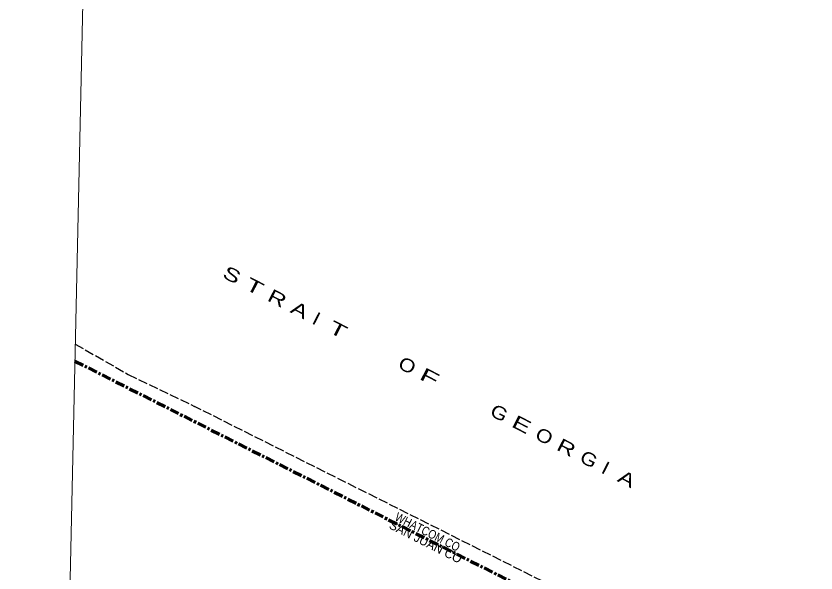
# Model space of a CAD drawing. Header units: feet. Extents: x -489137 to -242534, y 368785 to 558127.
# Drawn here: x -489137 to -452871, y 484495 to 509757 of the extents above; entities that cross this region are included whole.
import ezdxf

# ---------------------------------------------------------------- set-up
doc = ezdxf.new("R2010")
doc.units = ezdxf.units.FT
doc.header["$LTSCALE"] = 70
doc.linetypes.add('LONG_DASH_SHORT_DASH', pattern=[9.9, 6, -1.2, 1.5, -1.2])
doc.linetypes.add('LONG_DASHED', pattern=[7.5, 6, -1.5])
for name, color, linetype, lineweight in [('11', 7, 'LONG_DASH_SHORT_DASH', 60), ('33', 7, 'LONG_DASHED', 25), ('4', 7, 'Continuous', 13)]:
    doc.layers.add(name, color=color, linetype=linetype, lineweight=lineweight)
doc.layers.add('12', color=7, linetype='Continuous')
doc.layers.add('41', color=7, linetype='Continuous')

msp = doc.modelspace()

# ---------------------------------------------------------------- linework, layer by layer
at = {"layer": '11'}
msp.add_line((-486467.14, 494105.62), (-456368.12, 478885.07), dxfattribs=at)
at = {"layer": '33'}
msp.add_line((-456352.48, 479642.92), (-481046.69, 492049.43), dxfattribs=at)
msp.add_lwpolyline([(-486450.11, 494879.42), (-484051.9, 493497.35), (-481046.69, 492049.43)], dxfattribs=at)
at = {"layer": '4'}
msp.add_lwpolyline([(-242558.54, 553372.83), (-244583.22, 368785.28), (-275154.66, 369142.74), (-305725.57, 369542.24), (-336295.9, 369983.8), (-366865.58, 370467.41), (-397434.59, 370993.07), (-428002.84, 371560.78), (-458570.27, 372170.54), (-489136.84, 372822.34), (-485065.03, 557803.58)], dxfattribs=at)
msp.add_lwpolyline([(-242558.54, 553372.83), (-244583.22, 368785.28), (-275154.66, 369142.74), (-305725.57, 369542.24), (-336295.9, 369983.8), (-366865.58, 370467.41), (-397434.59, 370993.07), (-428002.84, 371560.78), (-458570.27, 372170.54), (-489136.84, 372822.34), (-485065.03, 557803.58)], dxfattribs=at)

# ---------------------------------------------------------------- texts
at = {"layer": '12', "width": 0.85}
msp.add_text('WHATCOM CO', height=400, rotation=333.172, dxfattribs=at).set_placement((-472000.67, 486901.33))
at = {"layer": '12'}
msp.add_text('SAN JUAN CO', height=400, rotation=333.172, dxfattribs=at).set_placement((-472260.37, 486537.75))
at = {"layer": '41'}
for s, width, p in [('S', 1.45, (-479829.7, 497927.5)), ('T', 1.6, (-478809.72, 497400.61)), ('R', 1.4, (-477789.73, 496873.72)), ('A', 1.4, (-476744.56, 496333.82)), ('I', 1.15, (-475766.55, 495828.62)), ('T', 1.6, (-475023.6, 495444.83)), ('O', 1.2, (-471871.31, 493816.47)), ('F', 1.7, (-470893.3, 493311.26)), ('G', 1.2, (-467699.03, 491661.21)), ('E', 1.55, (-466721.02, 491156)), ('O', 1.2, (-465659.06, 490607.43)), ('R', 1.4, (-464681.05, 490102.22)), ('G', 1.2, (-463635.88, 489562.32)), ('I', 1.15, (-462657.87, 489057.11)), ('A', 1.4, (-461914.92, 488673.33))]:
    msp.add_text(s, height=600, rotation=332.681, dxfattribs=dict(at, width=width)).set_placement(p)

doc.saveas('drawing.dxf')
